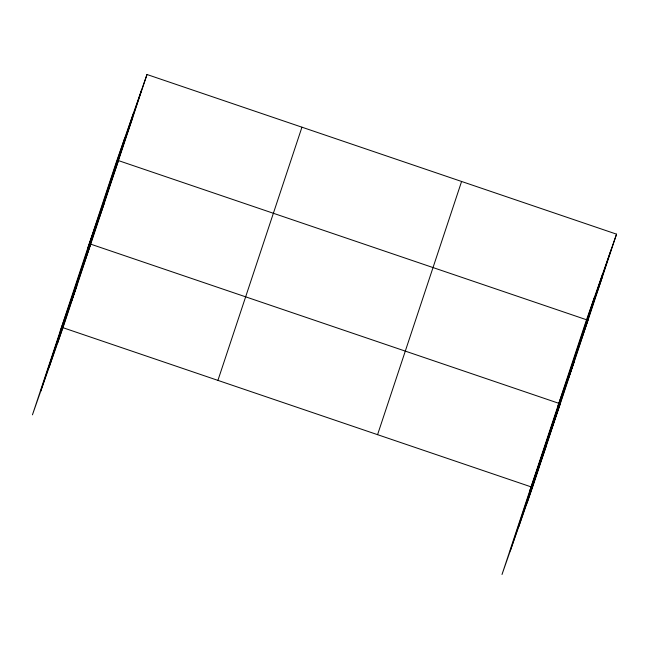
<?xml version="1.0" encoding="UTF-8"?>
<svg xmlns="http://www.w3.org/2000/svg" width="649" height="649" viewBox="0 0 649 649"><rect width="100%" height="100%" fill="white"/><g stroke="black" fill="none" stroke-linecap="round" stroke-linejoin="round"><path stroke-width="0.97" d="M40.692 391.306L124.722 138.107M49.186 367.058L133.207 113.867M57.42 343.532L141.45 90.333M146.999 74.505L116.479 161.642L32.45 414.841L62.969 327.696L146.999 74.505L616.55 234.159L532.521 487.358L502.001 574.495L586.031 321.304L616.55 234.159M217.918 380.387L301.947 127.188M377.572 434.668L461.593 181.469M510.244 550.969L594.273 297.769M518.738 526.72L602.767 273.521M526.98 503.186L611.009 249.987M127.163 133.378L132.712 117.542M87.907 247.731L118.426 160.587L587.021 319.925M99.021 218.194L104.562 202.366M60.179 331.282L90.698 244.146L560.249 403.8L529.73 490.944M71.285 301.753L76.833 285.925M596.723 293.032L602.264 277.204M557.467 407.385L587.978 320.249M568.573 377.856L574.114 362.02M540.844 461.407L546.385 445.579M62.969 327.696L532.521 487.358"/></g></svg>
